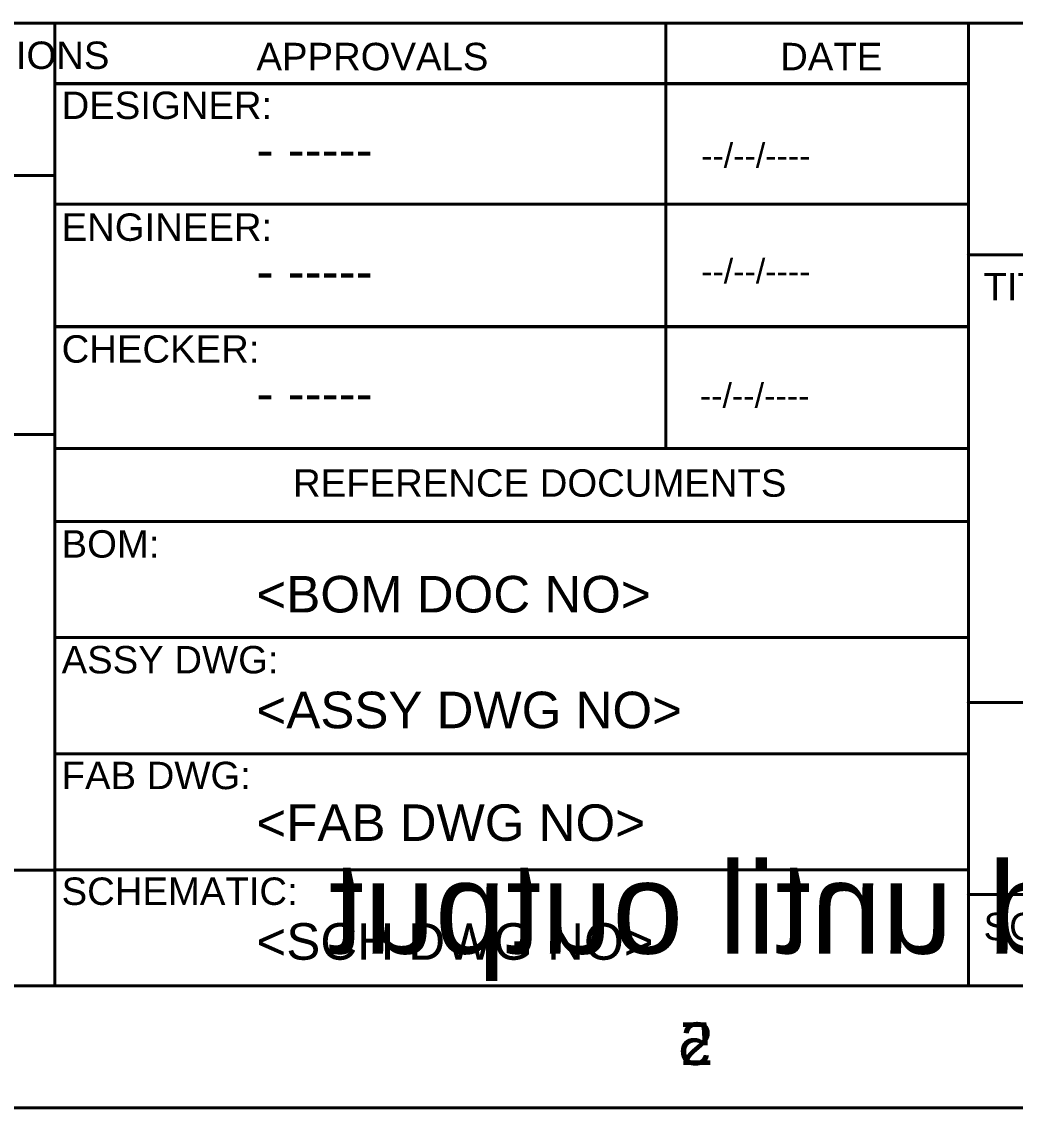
# Model space of a CAD drawing. Header units: inches. Extents: x -5.3 to 9.8, y -3.2 to 6.3.
# Drawn here: x 4.891 to 6.522, y -3.203 to -1.418 of the extents above; entities that cross this region are included whole.
import ezdxf

# ---------------------------------------------------------------- set-up
doc = ezdxf.new("R2010")
doc.units = ezdxf.units.IN
doc.header["$MEASUREMENT"] = 0
doc.layers.add('21_TITLE_BLOCK', color=56, linetype='Continuous')
doc.layers.add('22_TITLE_BLOCK_MIRRORED', color=56, linetype='Continuous')
doc.styles.add('Arial', font='', dxfattribs={"height": 0.2})
doc.styles.get('Arial').set_extended_font_data('Arial')

msp = doc.modelspace()

# ---------------------------------------------------------------- linework, layer by layer
at = {"layer": '21_TITLE_BLOCK', "const_width": 0.005}
for points in [[(3.595, -1.42), (4.945, -1.42)], [(4.945, -3), (4.945, -1.42)], [(4.945, -1.42), (6.445, -1.42)], [(5.948, -2.1171), (5.948, -1.4201)], [(6.445, -1.7171), (6.445, -1.42)], [(6.445, -1.42), (9.55, -1.42)], [(4.947, -1.5191), (6.444, -1.5191)], [(3.595, -1.67), (4.945, -1.67)], [(4.945, -1.7171), (6.445, -1.7171)], [(6.445, -1.8), (6.445, -1.7171)], [(6.445, -2.535), (6.445, -1.8)], [(6.445, -1.8), (9.55, -1.8)], [(4.945, -1.918), (6.445, -1.918)], [(3.595, -2.095), (4.945, -2.095)], [(4.945, -2.118), (6.445, -2.118)], [(4.945, -2.2378), (6.445, -2.2378)], [(4.945, -2.4283), (6.445, -2.4283)], [(6.445, -2.85), (6.445, -2.535)], [(6.445, -2.535), (9.55, -2.535)], [(4.945, -2.6189), (6.445, -2.6189)], [(3.595, -2.81), (4.945, -2.81)], [(4.945, -2.8094), (6.445, -2.8094)], [(6.445, -3), (6.445, -2.85)], [(6.445, -2.85), (9.55, -2.85)], [(-5.05, -3), (9.55, -3)], [(5.05, -3), (9.55, -3)], [(-5.25, -3.2), (9.75, -3.2)]]:
    msp.add_lwpolyline(points, dxfattribs=at)
at = {"layer": '21_TITLE_BLOCK', "const_width": 0.0025}
for points in [[(4.9437, -1.42, 1), (4.9462, -1.42, 1)], [(4.9437, -1.42, 1), (4.9462, -1.42, 1)], [(4.9437, -1.42, 1), (4.9462, -1.42, 1)], [(5.9467, -1.4201, 1), (5.9492, -1.4201, 1)], [(6.4437, -1.42, 1), (6.4462, -1.42, 1)], [(6.4437, -1.42, 1), (6.4462, -1.42, 1)], [(6.4437, -1.42, 1), (6.4462, -1.42, 1)], [(4.9457, -1.5191, 1), (4.9482, -1.5191, 1)], [(6.4427, -1.5191, 1), (6.4452, -1.5191, 1)], [(4.9437, -1.67, 1), (4.9462, -1.67, 1)], [(4.9437, -1.7171, 1), (4.9462, -1.7171, 1)], [(6.4437, -1.7171, 1), (6.4462, -1.7171, 1)], [(6.4437, -1.7171, 1), (6.4462, -1.7171, 1)], [(6.4437, -1.7171, 1), (6.4462, -1.7171, 1)], [(6.4437, -1.8, 1), (6.4462, -1.8, 1)], [(6.4437, -1.8, 1), (6.4462, -1.8, 1)], [(6.4437, -1.8, 1), (6.4462, -1.8, 1)], [(4.9437, -1.918, 1), (4.9462, -1.918, 1)], [(6.4437, -1.918, 1), (6.4462, -1.918, 1)], [(4.9437, -2.095, 1), (4.9462, -2.095, 1)], [(4.9437, -2.118, 1), (4.9462, -2.118, 1)], [(5.9467, -2.1171, 1), (5.9492, -2.1171, 1)], [(6.4437, -2.118, 1), (6.4462, -2.118, 1)], [(4.9437, -2.2378, 1), (4.9462, -2.2378, 1)], [(6.4437, -2.2378, 1), (6.4462, -2.2378, 1)], [(4.9437, -2.4283, 1), (4.9462, -2.4283, 1)], [(6.4437, -2.4283, 1), (6.4462, -2.4283, 1)], [(6.4437, -2.535, 1), (6.4462, -2.535, 1)], [(6.4437, -2.535, 1), (6.4462, -2.535, 1)], [(6.4437, -2.535, 1), (6.4462, -2.535, 1)], [(4.9437, -2.6189, 1), (4.9462, -2.6189, 1)], [(6.4437, -2.6189, 1), (6.4462, -2.6189, 1)], [(4.9437, -2.8094, 1), (4.9462, -2.8094, 1)], [(4.9437, -2.81, 1), (4.9462, -2.81, 1)], [(6.4437, -2.8094, 1), (6.4462, -2.8094, 1)], [(6.4437, -2.85, 1), (6.4462, -2.85, 1)], [(6.4437, -2.85, 1), (6.4462, -2.85, 1)], [(6.4437, -2.85, 1), (6.4462, -2.85, 1)], [(4.9437, -3, 1), (4.9462, -3, 1)], [(5.0487, -3, 1), (5.0512, -3, 1)], [(6.4437, -3, 1), (6.4462, -3, 1)]]:
    msp.add_lwpolyline(points, format="xyb", close=True, dxfattribs=at)
at = {"layer": '22_TITLE_BLOCK_MIRRORED', "const_width": 0.005}
for points in [[(-5.05, -3), (9.55, -3)], [(-5.25, -3.2), (9.75, -3.2)]]:
    msp.add_lwpolyline(points, dxfattribs=at)

# ---------------------------------------------------------------- texts
at = {"layer": '21_TITLE_BLOCK', "style": 'Arial'}
for s, height, p in [('UNLESS OTHERWISE SPECIFIED DIMENSIONS', 0.045, (3.62, -1.495)), ('DATE', 0.045, (6.136, -1.4971)), ('DESIGNER:', 0.045, (4.956, -1.5771)), ('ENGINEER:', 0.045, (4.956, -1.7771)), ('TITLE:', 0.045, (6.47, -1.875)), ('CHECKER:', 0.045, (4.956, -1.9771)), ('REFERENCE DOCUMENTS', 0.045, (5.336, -2.1971)), ('BOM:', 0.045, (4.956, -2.2971)), ('ASSY DWG:', 0.045, (4.956, -2.4871)), ('FAB DWG:', 0.045, (4.956, -2.6771)), ('SCHEMATIC:', 0.045, (4.956, -2.8671)), ('SCALE:', 0.045, (6.47, -2.925)), ('2', 0.07, (5.972, -3.13))]:
    msp.add_text(s, height=height, dxfattribs=at).set_placement(p)
for s, height, p in [('APPROVALS', 0.045, (5.276, -1.4971)), ('--/--/----', 0.04, (6.006, -1.6571)), ('- -----', 0.06, (5.276, -1.6571)), ('--/--/----', 0.04, (6.006, -1.8471)), ('- -----', 0.06, (5.276, -1.8571)), ('--/--/----', 0.04, (6.004, -2.0511)), ('- -----', 0.06, (5.276, -2.0571)), ('<BOM DOC NO>', 0.06, (5.276, -2.3871)), ('<ASSY DWG NO>', 0.06, (5.276, -2.5771)), ('<FAB DWG NO>', 0.06, (5.276, -2.7621)), ('<SCH DWG NO>', 0.06, (5.276, -2.9571))]:
    msp.add_text(s, height=height, rotation=360, dxfattribs=at).set_placement(p)
at = {"layer": '22_TITLE_BLOCK_MIRRORED', "style": 'Arial', "text_generation_flag": 2}
for s, height, p in [('Printout_Name is not interpreted until output', 0.15, (9.494, -2.947)), ('5', 0.07, (6.023, -3.13))]:
    msp.add_text(s, height=height, rotation=360, dxfattribs=at).set_placement(p)

doc.saveas('drawing.dxf')
